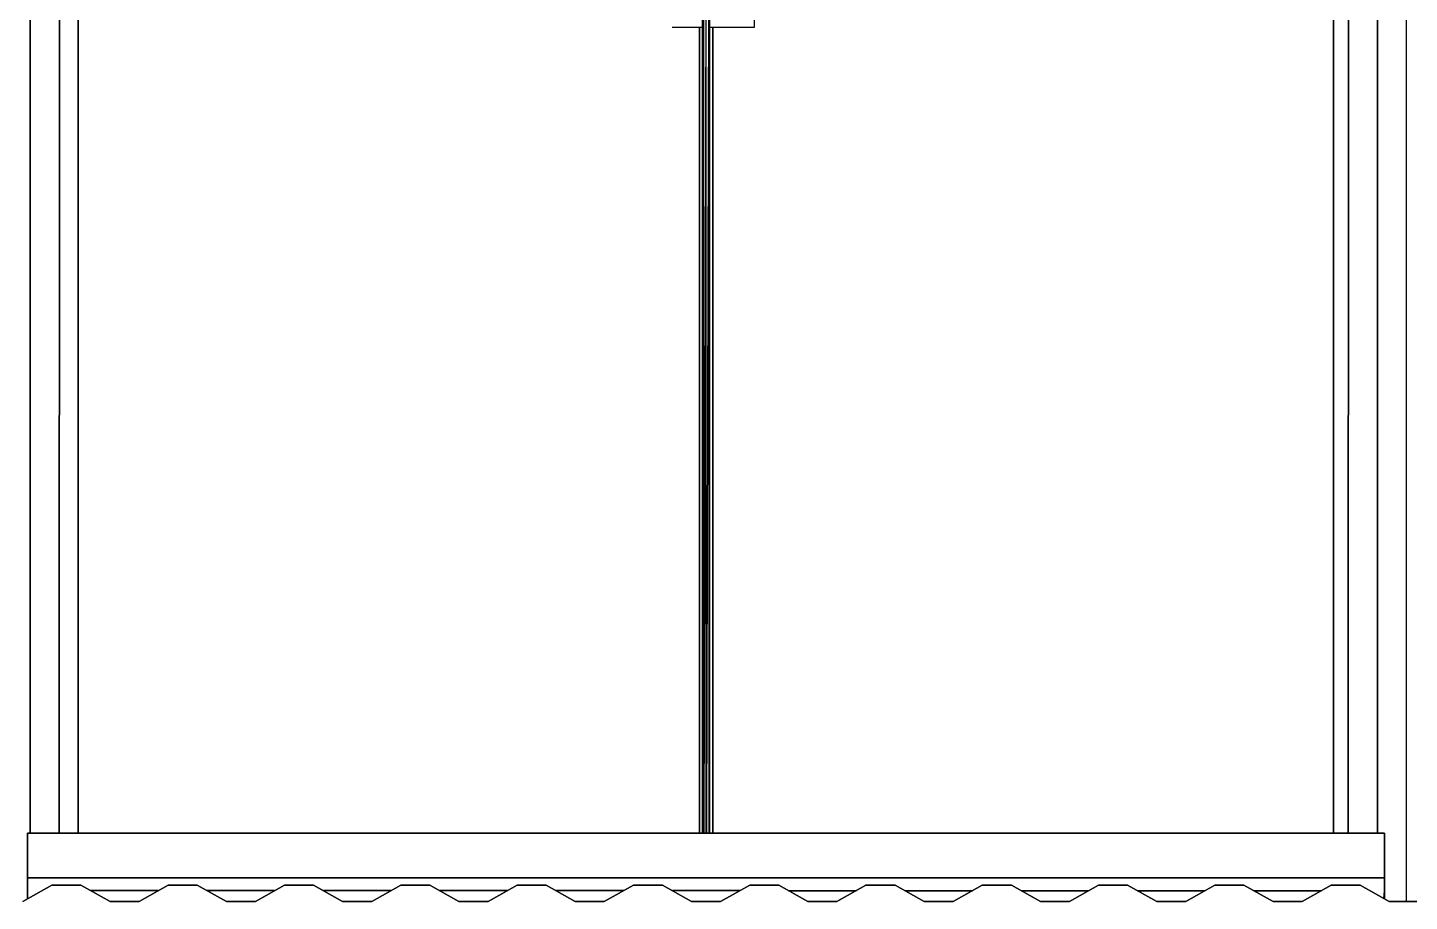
# Model space of a CAD drawing. Extents: x -32 to 51.8, y -51.6 to -5.5.
# Drawn here: x -10.726 to -6.653, y -16.251 to -13.674 of the extents above; entities that cross this region are included whole.
import ezdxf

# ---------------------------------------------------------------- set-up
doc = ezdxf.new("R2010")
doc.units = 0
doc.header["$MEASUREMENT"] = 0
doc.layers.get('0').update_dxf_attribs({"linetype": 'CONTINUOUS'})
doc.layers.add('hachures', color=5, linetype='CONTINUOUS')

msp = doc.modelspace()

# ---------------------------------------------------------------- linework, layer by layer
for p, q in [((-10.6329, -16.0492), (-10.6328, -12.0671)), ((-10.5776, -16.0492), (-10.5775, -12.0848)), ((-10.5775, -12.0848), (-10.5776, -16.0492)), ((-6.8764, -12.8207), (-6.8765, -16.0493)), ((-6.8763, -12.8568), (-6.8763, -16.0493)), ((-6.8763, -16.0493), (-6.8763, -12.8568)), ((-8.7374, -13.4358), (-8.7374, -16.0493)), ((-8.7171, -16.0493), (-8.7149, -13.4358)), ((-8.7149, -16.0493), (-8.7149, -13.4358)), ((-8.7341, -13.4664), (-8.7363, -16.0493)), ((-8.7341, -13.4664), (-8.7341, -16.0493)), ((-8.7315, -16.0493), (-8.7262, -13.4664)), ((-8.7262, -16.0493), (-8.7262, -13.4664)), ((-8.7236, -16.0493), (-8.7182, -13.4664)), ((-8.7182, -13.4664), (-8.7182, -16.0493)), ((-8.746, -13.6742), (-8.8258, -13.6742)), ((-8.7461, -16.0493), (-8.7461, -13.6742)), ((-8.7461, -13.6742), (-8.7461, -16.0493)), ((-8.7374, -13.6742), (-8.746, -13.6742)), ((-8.746, -16.0493), (-8.746, -13.6742)), ((-8.7065, -13.6742), (-8.7149, -13.6742)), ((-8.6267, -13.6742), (-8.7065, -13.6742)), ((-8.7065, -13.6742), (-8.7065, -16.0493)), ((-8.7065, -16.0493), (-8.7065, -13.6742)), ((-8.7065, -16.0493), (-8.7065, -13.6742)), ((-8.5848, -13.6742), (-8.6267, -13.6742)), ((-8.5848, -13.6495), (-8.5848, -13.6742)), ((-10.6463, -16.0492), (-10.7263, -16.0492)), ((-10.7263, -16.0492), (-10.7263, -16.0492)), ((-10.7263, -16.0492), (-10.6463, -16.0492)), ((-10.7263, -16.0492), (-10.7263, -16.1809)), ((-10.7263, -16.1809), (-10.7263, -16.0492)), ((-10.7263, -16.0492), (-10.6463, -16.0492)), ((-10.7263, -16.0876), (-10.7263, -16.0492)), ((-10.7263, -16.0492), (-10.7263, -16.1809)), ((-10.7263, -16.2428), (-10.7263, -16.0876)), ((-6.8063, -16.0493), (-10.6463, -16.0492)), ((-10.6463, -16.0492), (-6.8063, -16.0493)), ((-10.6463, -16.0492), (-6.8063, -16.0493)), ((-6.7263, -16.0493), (-6.8063, -16.0493)), ((-6.7263, -16.0493), (-6.8063, -16.0493)), ((-6.8063, -16.0493), (-6.7263, -16.0493)), ((-6.7263, -16.1809), (-6.7263, -16.0493)), ((-6.7263, -16.0876), (-6.7263, -16.0493)), ((-6.7263, -16.1809), (-6.7263, -16.0493)), ((-6.7263, -16.0493), (-6.7263, -16.1809)), ((-6.7263, -16.1565), (-6.7263, -16.0876)), ((-10.6548, -16.2028), (-10.7405, -16.2508)), ((-10.7405, -16.2508), (-10.6548, -16.2029)), ((-10.7263, -16.1809), (-10.7263, -16.2428)), ((-10.7263, -16.2192), (-10.7263, -16.1809)), ((-10.7263, -16.1809), (-10.6463, -16.1809)), ((-10.7263, -16.1809), (-10.6463, -16.1809)), ((-10.7263, -16.1809), (-10.7263, -16.2192)), ((-10.6463, -16.1809), (-10.7263, -16.1809)), ((-10.7263, -16.1809), (-10.7263, -16.2192)), ((-10.5691, -16.2028), (-10.6548, -16.2028)), ((-10.6548, -16.2029), (-10.6548, -16.2028)), ((-10.6548, -16.2029), (-10.5691, -16.2029)), ((-10.6463, -16.1809), (-6.8063, -16.1809)), ((-10.6463, -16.1809), (-6.8063, -16.1809)), ((-6.8063, -16.1809), (-10.6463, -16.1809)), ((-10.4834, -16.2508), (-10.5691, -16.2028)), ((-10.5691, -16.2028), (-10.5691, -16.2029)), ((-10.5691, -16.2029), (-10.4834, -16.2508)), ((-10.312, -16.2028), (-10.3977, -16.2508)), ((-10.3977, -16.2508), (-10.312, -16.2029)), ((-10.312, -16.2029), (-10.312, -16.2028)), ((-10.2263, -16.2028), (-10.312, -16.2028)), ((-10.312, -16.2028), (-10.312, -16.2029)), ((-10.312, -16.2029), (-10.2263, -16.2029)), ((-10.2263, -16.2029), (-10.2263, -16.2028)), ((-10.1405, -16.2508), (-10.2263, -16.2028)), ((-10.2263, -16.2028), (-10.2263, -16.2029)), ((-10.2263, -16.2029), (-10.1405, -16.2508)), ((-9.9691, -16.2028), (-10.0548, -16.2508)), ((-10.0548, -16.2508), (-9.9691, -16.2029)), ((-9.9691, -16.2029), (-9.9691, -16.2028)), ((-9.8834, -16.2028), (-9.9691, -16.2028)), ((-9.9691, -16.2029), (-9.8834, -16.2029)), ((-9.8834, -16.2029), (-9.8834, -16.2028)), ((-9.7977, -16.2508), (-9.8834, -16.2028)), ((-9.8834, -16.2029), (-9.7977, -16.2508)), ((-9.6263, -16.2028), (-9.712, -16.2508)), ((-9.712, -16.2508), (-9.6263, -16.2029)), ((-9.6263, -16.2029), (-9.6263, -16.2028)), ((-9.5405, -16.2028), (-9.6263, -16.2028)), ((-9.6263, -16.2028), (-9.6263, -16.2029)), ((-9.6263, -16.2029), (-9.5405, -16.2029)), ((-9.5405, -16.2029), (-9.5405, -16.2028)), ((-9.4548, -16.2508), (-9.5405, -16.2028)), ((-9.5405, -16.2028), (-9.5405, -16.2029)), ((-9.5405, -16.2029), (-9.4548, -16.2508)), ((-9.2834, -16.2028), (-9.3691, -16.2508)), ((-9.3691, -16.2508), (-9.2834, -16.2029)), ((-9.2834, -16.2029), (-9.2834, -16.2028)), ((-9.1977, -16.2028), (-9.2834, -16.2028)), ((-9.2834, -16.2029), (-9.1977, -16.2029)), ((-9.1977, -16.2029), (-9.1977, -16.2028)), ((-9.112, -16.2508), (-9.1977, -16.2028)), ((-9.1977, -16.2028), (-9.1977, -16.2029)), ((-9.1977, -16.2029), (-9.112, -16.2508)), ((-8.9405, -16.2029), (-9.0263, -16.2508)), ((-9.0263, -16.2508), (-8.9405, -16.2029)), ((-8.9405, -16.2029), (-8.9405, -16.2029)), ((-8.8548, -16.2029), (-8.9405, -16.2029)), ((-8.9405, -16.2029), (-8.9405, -16.2029)), ((-8.9405, -16.2029), (-8.8548, -16.2029)), ((-8.8548, -16.2029), (-8.8548, -16.2029)), ((-8.7691, -16.2508), (-8.8548, -16.2029)), ((-8.8548, -16.2029), (-8.7691, -16.2508)), ((-8.5977, -16.2029), (-8.6834, -16.2508)), ((-8.6834, -16.2508), (-8.5977, -16.2029)), ((-8.5977, -16.2029), (-8.5977, -16.2029)), ((-8.512, -16.2029), (-8.5977, -16.2029)), ((-8.5977, -16.2029), (-8.5977, -16.2029)), ((-8.5977, -16.2029), (-8.512, -16.2029)), ((-8.512, -16.2029), (-8.512, -16.2029)), ((-8.4263, -16.2508), (-8.512, -16.2029)), ((-8.512, -16.2029), (-8.512, -16.2029)), ((-8.512, -16.2029), (-8.4263, -16.2508)), ((-8.2548, -16.2029), (-8.3405, -16.2508)), ((-8.3405, -16.2508), (-8.2548, -16.2029)), ((-8.2548, -16.2029), (-8.2548, -16.2029)), ((-8.1691, -16.2029), (-8.2548, -16.2029)), ((-8.2548, -16.2029), (-8.1691, -16.2029)), ((-8.1691, -16.2029), (-8.1691, -16.2029)), ((-8.0834, -16.2508), (-8.1691, -16.2029)), ((-8.1691, -16.2029), (-8.1691, -16.2029)), ((-8.1691, -16.2029), (-8.0834, -16.2508)), ((-7.912, -16.2029), (-7.9977, -16.2508)), ((-7.9977, -16.2508), (-7.912, -16.2029)), ((-7.912, -16.2029), (-7.912, -16.2029)), ((-7.8263, -16.2029), (-7.912, -16.2029)), ((-7.912, -16.2029), (-7.912, -16.2029)), ((-7.912, -16.2029), (-7.8263, -16.2029)), ((-7.8263, -16.2029), (-7.8263, -16.2029)), ((-7.7405, -16.2508), (-7.8263, -16.2029)), ((-7.8263, -16.2029), (-7.8263, -16.2029)), ((-7.8263, -16.2029), (-7.7405, -16.2508)), ((-7.5691, -16.2029), (-7.6548, -16.2508)), ((-7.6548, -16.2508), (-7.5691, -16.2029)), ((-7.5691, -16.2029), (-7.5691, -16.2029)), ((-7.4834, -16.2029), (-7.5691, -16.2029)), ((-7.5691, -16.2029), (-7.5691, -16.2029)), ((-7.5691, -16.2029), (-7.4834, -16.2029)), ((-7.4834, -16.2029), (-7.4834, -16.2029)), ((-7.3977, -16.2508), (-7.4834, -16.2029)), ((-7.4834, -16.2029), (-7.4834, -16.2029)), ((-7.4834, -16.2029), (-7.3977, -16.2508)), ((-7.2263, -16.2029), (-7.312, -16.2508)), ((-7.312, -16.2508), (-7.2263, -16.2029)), ((-7.2263, -16.2029), (-7.2263, -16.2029)), ((-7.1405, -16.2029), (-7.2263, -16.2029)), ((-7.2263, -16.2029), (-7.2263, -16.2029)), ((-7.2263, -16.2029), (-7.1405, -16.2029)), ((-7.1405, -16.2029), (-7.1405, -16.2029)), ((-7.0548, -16.2508), (-7.1405, -16.2029)), ((-7.1405, -16.2029), (-7.1405, -16.2029)), ((-7.1405, -16.2029), (-7.0548, -16.2508)), ((-6.8834, -16.2029), (-6.9691, -16.2508)), ((-6.9691, -16.2508), (-6.8834, -16.2029)), ((-6.8834, -16.2029), (-6.8834, -16.2029)), ((-6.7977, -16.2029), (-6.8834, -16.2029)), ((-6.8834, -16.2029), (-6.8834, -16.2029)), ((-6.8834, -16.2029), (-6.7977, -16.2029)), ((-6.8063, -16.1809), (-6.7263, -16.1809)), ((-6.8063, -16.1809), (-6.7263, -16.1809)), ((-6.7263, -16.1809), (-6.8063, -16.1809)), ((-6.7977, -16.2029), (-6.7977, -16.2029)), ((-6.712, -16.2508), (-6.7977, -16.2029)), ((-6.7977, -16.2029), (-6.7977, -16.2029)), ((-6.7977, -16.2029), (-6.712, -16.2508)), ((-6.7263, -16.2193), (-6.7263, -16.1809)), ((-6.7263, -16.1809), (-6.7263, -16.2193)), ((-6.7263, -16.1809), (-6.7263, -16.2193)), ((-10.7263, -16.2428), (-10.7263, -16.2192)), ((-10.7263, -16.2192), (-10.7263, -16.2428)), ((-10.7263, -16.2192), (-10.7263, -16.2428)), ((-10.5398, -16.2192), (-10.3413, -16.2192)), ((-10.3413, -16.2192), (-10.5398, -16.2192)), ((-10.3977, -16.2508), (-10.4834, -16.2508)), ((-10.4834, -16.2508), (-10.4834, -16.2508)), ((-10.4834, -16.2508), (-10.3977, -16.2508)), ((-10.3977, -16.2508), (-10.3977, -16.2508)), ((-10.3977, -16.2508), (-10.3977, -16.2508)), ((-10.1969, -16.2192), (-9.9984, -16.2192)), ((-9.9984, -16.2192), (-10.1969, -16.2192)), ((-10.1405, -16.2508), (-10.1405, -16.2508)), ((-10.0548, -16.2508), (-10.1405, -16.2508)), ((-10.1405, -16.2508), (-10.1405, -16.2508)), ((-10.1405, -16.2508), (-10.0548, -16.2508)), ((-10.0548, -16.2508), (-10.0548, -16.2508)), ((-10.0548, -16.2508), (-10.0548, -16.2508)), ((-9.8541, -16.2192), (-9.6556, -16.2192)), ((-9.6556, -16.2192), (-9.8541, -16.2192)), ((-9.7977, -16.2508), (-9.7977, -16.2508)), ((-9.712, -16.2508), (-9.7977, -16.2508)), ((-9.7977, -16.2508), (-9.712, -16.2508)), ((-9.712, -16.2508), (-9.712, -16.2508)), ((-9.5112, -16.2192), (-9.3127, -16.2192)), ((-9.3127, -16.2192), (-9.5112, -16.2192)), ((-9.4548, -16.2508), (-9.4548, -16.2508)), ((-9.3691, -16.2508), (-9.4548, -16.2508)), ((-9.4548, -16.2508), (-9.4548, -16.2508)), ((-9.4548, -16.2508), (-9.3691, -16.2508)), ((-9.3691, -16.2508), (-9.3691, -16.2508)), ((-9.1684, -16.2192), (-8.9699, -16.2192)), ((-8.9699, -16.2192), (-9.1684, -16.2192)), ((-9.112, -16.2508), (-9.112, -16.2508)), ((-9.0263, -16.2508), (-9.112, -16.2508)), ((-9.112, -16.2508), (-9.112, -16.2508)), ((-9.112, -16.2508), (-9.0263, -16.2508)), ((-9.0263, -16.2508), (-9.0263, -16.2508)), ((-9.0263, -16.2508), (-9.0263, -16.2508)), ((-8.8255, -16.2192), (-8.627, -16.2192)), ((-8.627, -16.2192), (-8.8255, -16.2192)), ((-8.7691, -16.2508), (-8.7691, -16.2508)), ((-8.6834, -16.2508), (-8.7691, -16.2508)), ((-8.7691, -16.2508), (-8.7691, -16.2508)), ((-8.7691, -16.2508), (-8.6834, -16.2508)), ((-8.6834, -16.2508), (-8.6834, -16.2508)), ((-8.6834, -16.2508), (-8.6834, -16.2508)), ((-8.4826, -16.2193), (-8.2842, -16.2193)), ((-8.2842, -16.2193), (-8.4826, -16.2193)), ((-8.4263, -16.2508), (-8.4263, -16.2508)), ((-8.3405, -16.2508), (-8.4263, -16.2508)), ((-8.4263, -16.2508), (-8.3405, -16.2508)), ((-8.3405, -16.2508), (-8.3405, -16.2508)), ((-8.3405, -16.2508), (-8.3405, -16.2508)), ((-8.1398, -16.2193), (-7.9413, -16.2193)), ((-7.9413, -16.2193), (-8.1398, -16.2193)), ((-8.0834, -16.2508), (-8.0834, -16.2508)), ((-7.9977, -16.2508), (-8.0834, -16.2508)), ((-8.0834, -16.2508), (-8.0834, -16.2508)), ((-8.0834, -16.2508), (-7.9977, -16.2508)), ((-7.9977, -16.2508), (-7.9977, -16.2508)), ((-7.9977, -16.2508), (-7.9977, -16.2508)), ((-7.7969, -16.2193), (-7.5984, -16.2193)), ((-7.5984, -16.2193), (-7.7969, -16.2193)), ((-7.7405, -16.2508), (-7.7405, -16.2508)), ((-7.6548, -16.2508), (-7.7405, -16.2508)), ((-7.7405, -16.2508), (-7.7405, -16.2508)), ((-7.7405, -16.2508), (-7.6548, -16.2508)), ((-7.6548, -16.2508), (-7.6548, -16.2508)), ((-7.6548, -16.2508), (-7.6548, -16.2508)), ((-7.4541, -16.2193), (-7.2556, -16.2193)), ((-7.2556, -16.2193), (-7.4541, -16.2193)), ((-7.3977, -16.2508), (-7.3977, -16.2508)), ((-7.312, -16.2508), (-7.3977, -16.2508)), ((-7.3977, -16.2508), (-7.312, -16.2508)), ((-7.312, -16.2508), (-7.312, -16.2508)), ((-7.1112, -16.2193), (-6.9127, -16.2193)), ((-6.9127, -16.2193), (-7.1112, -16.2193)), ((-7.0548, -16.2508), (-7.0548, -16.2508)), ((-6.9691, -16.2508), (-7.0548, -16.2508)), ((-7.0548, -16.2508), (-7.0548, -16.2508)), ((-7.0548, -16.2508), (-6.9691, -16.2508)), ((-6.9691, -16.2508), (-6.9691, -16.2508)), ((-6.9691, -16.2508), (-6.9691, -16.2508)), ((-6.7277, -16.242), (-6.7263, -16.2193)), ((-6.7263, -16.2428), (-6.7263, -16.2193)), ((-6.7263, -16.2193), (-6.7263, -16.2428)), ((-6.7263, -16.2428), (-6.7263, -16.2193)), ((-6.6263, -16.2508), (-6.712, -16.2508)), ((-6.712, -16.2508), (-6.712, -16.2508)), ((-6.712, -16.2508), (-6.712, -16.2508)), ((-6.712, -16.2508), (-6.6263, -16.2508))]:
    msp.add_line(p, q)
at = {"layer": 'hachures'}
for p, q in [((-10.7186, -12.0671), (-10.7186, -16.0492)), ((-10.7186, -16.0492), (-10.7186, -12.0671)), ((-10.6328, -12.0671), (-10.6329, -16.0492)), ((-6.8329, -16.0493), (-6.8328, -12.8287)), ((-6.8328, -12.8287), (-6.8329, -16.0493)), ((-6.7472, -16.0493), (-6.7471, -12.8287)), ((-6.7471, -12.8287), (-6.7472, -16.0493)), ((-6.6614, -16.2508), (-6.6614, -12.8568))]:
    msp.add_line(p, q, dxfattribs=at)

doc.saveas('drawing.dxf')
